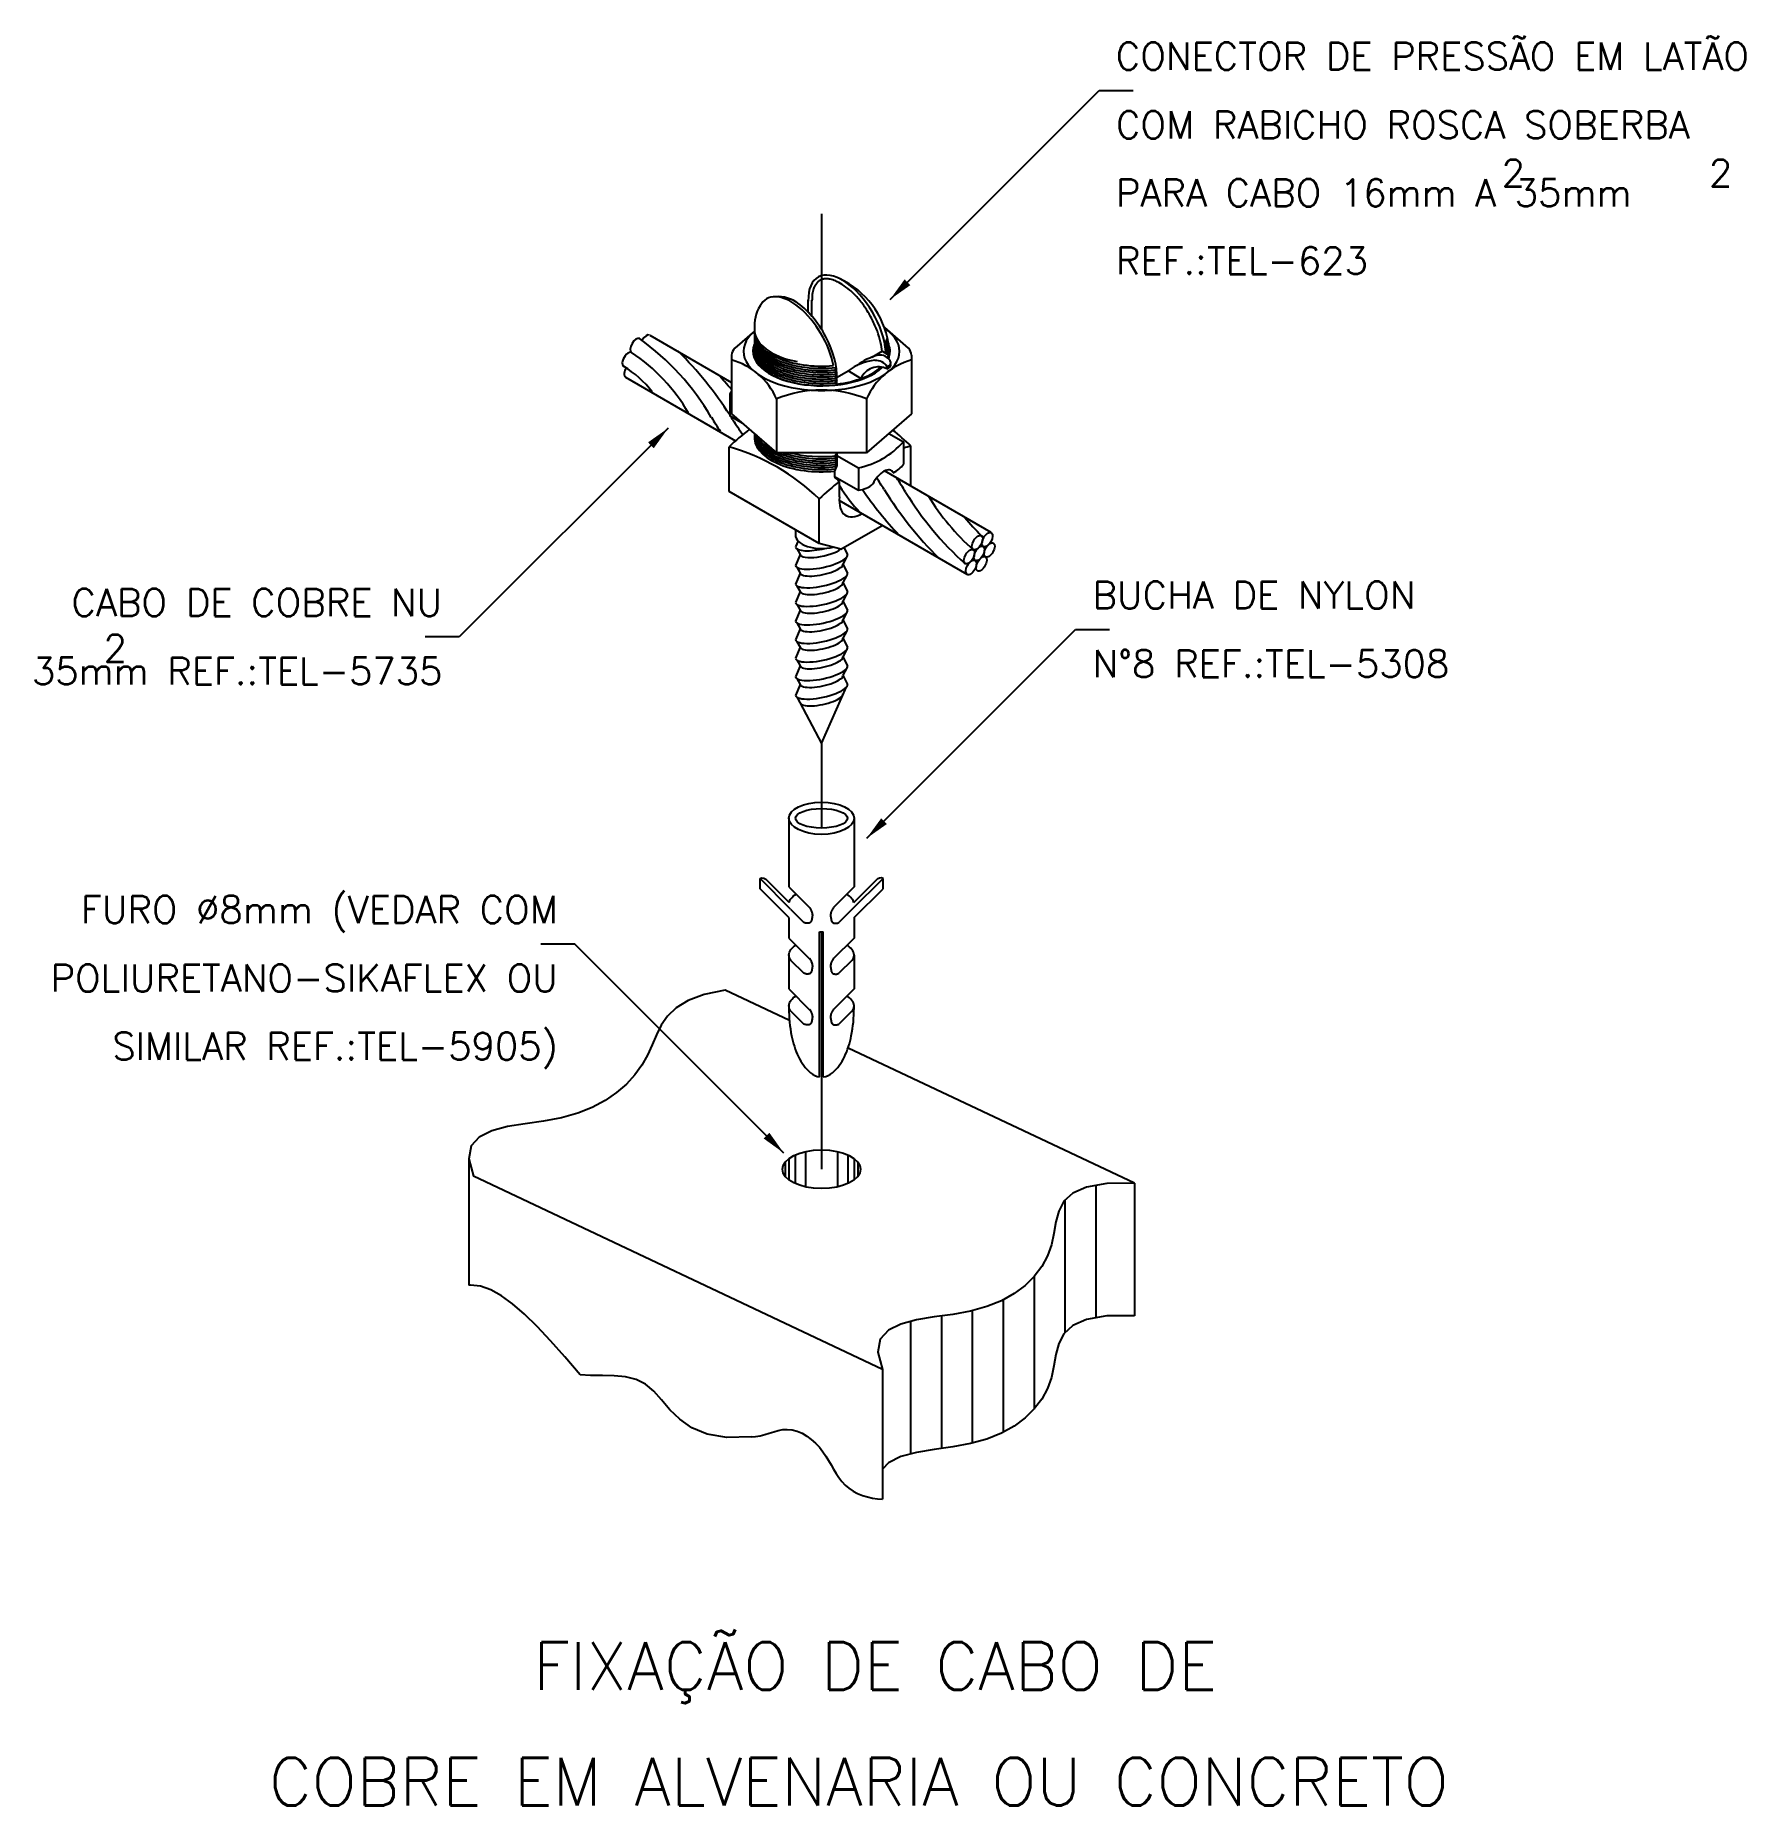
# Model space of a CAD drawing. Header units: millimetres. Extents: x -6253.9 to -6241.4, y -4625.2 to -4612.2.
import ezdxf
from ezdxf.enums import TextEntityAlignment as Align

# ---------------------------------------------------------------- set-up
doc = ezdxf.new("R2010")
doc.units = ezdxf.units.MM
doc.header["$LTSCALE"] = 10
doc.linetypes.add('DASHDOT2', pattern=[0.5, 0.25, -0.125, 0, -0.125])
doc.layers.add('Termotécnica', color=7, linetype='Continuous')
doc.styles.add('r140', font='romans.shx')
doc.styles.add('r80', font='romans.shx')

msp = doc.modelspace()

# ---------------------------------------------------------------- linework, layer by layer
at = {"layer": 'Termotécnica', "color": 2}
for p, q in [((-6247.664, -4614.131), (-6246.128, -4612.596)), ((-6246.128, -4612.596), (-6245.878, -4612.596)), ((-6248.265, -4614.228), (-6248.265, -4614.137)), ((-6248.238, -4614.258), (-6248.238, -4614.137)), ((-6249.431, -4614.394), (-6248.829, -4614.742)), ((-6247.696, -4614.527), (-6247.696, -4614.512)), ((-6247.676, -4614.453), (-6247.676, -4614.539)), ((-6248.06, -4614.631), (-6248.068, -4614.648)), ((-6248.068, -4614.648), (-6248.056, -4614.662)), ((-6248.056, -4614.662), (-6248.067, -4614.679)), ((-6248.067, -4614.679), (-6248.055, -4614.694)), ((-6249.608, -4614.701), (-6248.799, -4615.169)), ((-6248.055, -4614.694), (-6248.067, -4614.711)), ((-6248.067, -4614.711), (-6248.055, -4614.725)), ((-6248.055, -4614.725), (-6248.067, -4614.743)), ((-6248.067, -4614.743), (-6248.055, -4614.757)), ((-6248.055, -4614.757), (-6248.055, -4614.719)), ((-6249.294, -4615.076), (-6250.83, -4616.611)), ((-6248.847, -4615.541), (-6248.847, -4615.214)), ((-6248.056, -4615.264), (-6248.068, -4615.281)), ((-6248.068, -4615.281), (-6248.055, -4615.296)), ((-6248.055, -4615.296), (-6248.068, -4615.313)), ((-6248.068, -4615.313), (-6248.055, -4615.327)), ((-6248.055, -4615.327), (-6248.067, -4615.345)), ((-6248.062, -4615.257), (-6248.056, -4615.264)), ((-6248.055, -4615.257), (-6248.055, -4615.352)), ((-6247.511, -4615.503), (-6247.511, -4615.207)), ((-6248.055, -4615.352), (-6248.072, -4615.393)), ((-6248.072, -4615.393), (-6248.072, -4615.435)), ((-6248.067, -4615.345), (-6248.058, -4615.359)), ((-6248.058, -4615.359), (-6248.067, -4615.376)), ((-6248.067, -4615.376), (-6248.066, -4615.379)), ((-6246.92, -4615.844), (-6247.706, -4615.391)), ((-6248.185, -4615.924), (-6248.847, -4615.541)), ((-6248.185, -4615.924), (-6248.185, -4615.596)), ((-6248.036, -4615.582), (-6248.036, -4615.469)), ((-6247.098, -4616.152), (-6248.038, -4615.608)), ((-6248.359, -4615.823), (-6248.359, -4615.864)), ((-6248.027, -4615.966), (-6247.723, -4615.791)), ((-6248.34, -4615.905), (-6248.359, -4615.949)), ((-6248.35, -4615.962), (-6248.324, -4616.005)), ((-6248.027, -4615.966), (-6248.185, -4615.924)), ((-6248.004, -4615.953), (-6247.977, -4616.005)), ((-6248.324, -4616.005), (-6248.359, -4616.086)), ((-6248.35, -4616.098), (-6248.324, -4616.141)), ((-6247.984, -4616.024), (-6248.011, -4616.075)), ((-6248.011, -4616.075), (-6247.977, -4616.141)), ((-6248.324, -4616.141), (-6248.359, -4616.222)), ((-6248.35, -4616.235), (-6248.324, -4616.278)), ((-6247.984, -4616.161), (-6248.011, -4616.211)), ((-6248.011, -4616.211), (-6247.977, -4616.277)), ((-6248.324, -4616.278), (-6248.359, -4616.358)), ((-6248.35, -4616.371), (-6248.324, -4616.414)), ((-6247.984, -4616.297), (-6248.011, -4616.347)), ((-6248.011, -4616.347), (-6247.977, -4616.413)), ((-6248.324, -4616.414), (-6248.359, -4616.495)), ((-6247.984, -4616.433), (-6248.011, -4616.484)), ((-6248.011, -4616.484), (-6247.977, -4616.55)), ((-6250.83, -4616.611), (-6251.08, -4616.611)), ((-6248.324, -4616.55), (-6248.359, -4616.631)), ((-6248.35, -4616.507), (-6248.324, -4616.55)), ((-6247.984, -4616.57), (-6248.011, -4616.62)), ((-6248.011, -4616.62), (-6247.977, -4616.686)), ((-6247.836, -4618.09), (-6246.301, -4616.555)), ((-6246.301, -4616.555), (-6246.051, -4616.555)), ((-6248.324, -4616.686), (-6248.359, -4616.767)), ((-6248.35, -4616.644), (-6248.324, -4616.686)), ((-6247.984, -4616.706), (-6248.011, -4616.756)), ((-6248.011, -4616.756), (-6247.977, -4616.822)), ((-6248.324, -4616.823), (-6248.359, -4616.903)), ((-6248.35, -4616.78), (-6248.324, -4616.823)), ((-6247.984, -4616.842), (-6248.011, -4616.892)), ((-6248.011, -4616.892), (-6247.977, -4616.959)), ((-6248.324, -4616.959), (-6248.359, -4617.04)), ((-6248.35, -4616.916), (-6248.324, -4616.959)), ((-6248.169, -4617.394), (-6247.984, -4616.978)), ((-6248.35, -4617.052), (-6248.169, -4617.394)), ((-6248.407, -4617.943), (-6248.407, -4618.448)), ((-6247.929, -4617.943), (-6247.929, -4618.448)), ((-6248.395, -4618.611), (-6248.62, -4618.386)), ((-6248.62, -4618.461), (-6248.62, -4618.386)), ((-6248.406, -4618.562), (-6248.577, -4618.391)), ((-6248.407, -4618.448), (-6248.257, -4618.598)), ((-6247.929, -4618.448), (-6248.079, -4618.598)), ((-6247.942, -4618.611), (-6247.716, -4618.386)), ((-6247.93, -4618.562), (-6247.759, -4618.391)), ((-6247.716, -4618.461), (-6247.716, -4618.386)), ((-6248.407, -4618.673), (-6248.62, -4618.461)), ((-6247.929, -4618.673), (-6247.716, -4618.461)), ((-6248.407, -4618.673), (-6248.407, -4618.824)), ((-6248.395, -4618.611), (-6248.297, -4618.709)), ((-6247.942, -4618.611), (-6248.04, -4618.709)), ((-6247.929, -4618.673), (-6247.929, -4618.824)), ((-6248.407, -4618.824), (-6248.253, -4618.979)), ((-6248.182, -4618.778), (-6248.155, -4618.778)), ((-6248.182, -4619.843), (-6248.182, -4618.778)), ((-6248.155, -4619.843), (-6248.155, -4618.778)), ((-6247.929, -4618.824), (-6248.084, -4618.979)), ((-6249.981, -4618.867), (-6250.231, -4618.867)), ((-6248.445, -4620.403), (-6249.981, -4618.867)), ((-6248.407, -4618.948), (-6248.407, -4619.197)), ((-6247.929, -4618.948), (-6247.929, -4619.197)), ((-6248.395, -4618.985), (-6248.297, -4619.082)), ((-6247.942, -4618.985), (-6248.04, -4619.082)), ((-6248.404, -4619.428), (-6248.876, -4619.205)), ((-6248.407, -4619.197), (-6248.253, -4619.352)), ((-6247.929, -4619.197), (-6248.084, -4619.352)), ((-6248.395, -4619.358), (-6248.297, -4619.456)), ((-6247.942, -4619.358), (-6248.04, -4619.456)), ((-6245.868, -4620.625), (-6247.973, -4619.631)), ((-6250.761, -4620.445), (-6250.761, -4621.374)), ((-6247.719, -4621.993), (-6250.727, -4620.573)), ((-6245.868, -4620.625), (-6245.868, -4621.598)), ((-6247.719, -4621.993), (-6247.719, -4622.945))]:
    msp.add_line(p, q, dxfattribs=at)
at = {"layer": 'Termotécnica', "color": 1, "linetype": 'DASHDOT2'}
for p, q in [((-6248.168, -4613.503), (-6248.168, -4614.348)), ((-6248.168, -4617.392), (-6248.168, -4618.01)), ((-6248.168, -4618.778), (-6248.168, -4620.522))]:
    msp.add_line(p, q, dxfattribs=at)
at = {"layer": 'Termotécnica', "color": 1}
for p, q in [((-6248.661, -4614.364), (-6248.806, -4614.49)), ((-6247.706, -4614.337), (-6247.53, -4614.49)), ((-6248.829, -4614.54), (-6248.829, -4614.971)), ((-6247.796, -4614.554), (-6247.723, -4614.512)), ((-6247.675, -4614.54), (-6247.723, -4614.512)), ((-6247.507, -4614.54), (-6247.507, -4614.971)), ((-6248.053, -4614.702), (-6247.973, -4614.656)), ((-6247.878, -4614.711), (-6247.973, -4614.656)), ((-6247.686, -4614.625), (-6247.686, -4614.641)), ((-6248.843, -4614.823), (-6248.829, -4614.831)), ((-6248.843, -4614.823), (-6248.843, -4614.987)), ((-6248.498, -4614.862), (-6248.498, -4615.257)), ((-6247.838, -4614.862), (-6247.838, -4615.257)), ((-6248.746, -4615.043), (-6248.843, -4614.987)), ((-6248.829, -4614.971), (-6248.498, -4615.257)), ((-6247.507, -4614.971), (-6247.838, -4615.257)), ((-6247.674, -4615.115), (-6247.566, -4615.178)), ((-6247.566, -4615.178), (-6247.566, -4615.342)), ((-6247.838, -4615.257), (-6248.498, -4615.257)), ((-6248.055, -4615.278), (-6247.897, -4615.369)), ((-6248.072, -4615.432), (-6247.897, -4615.533)), ((-6247.897, -4615.369), (-6247.897, -4615.533)), ((-6248.286, -4620.393), (-6248.286, -4620.651)), ((-6248.05, -4620.393), (-6248.05, -4620.651)), ((-6248.436, -4620.471), (-6248.436, -4620.573)), ((-6248.408, -4620.444), (-6248.408, -4620.6)), ((-6248.362, -4620.417), (-6248.362, -4620.627)), ((-6247.975, -4620.417), (-6247.975, -4620.627)), ((-6247.929, -4620.444), (-6247.929, -4620.6)), ((-6247.901, -4620.471), (-6247.901, -4620.573)), ((-6246.153, -4620.641), (-6246.153, -4621.614)), ((-6246.379, -4620.751), (-6246.379, -4621.724)), ((-6246.606, -4621.312), (-6246.606, -4622.285)), ((-6247.06, -4621.56), (-6247.06, -4622.533)), ((-6246.833, -4621.48), (-6246.833, -4622.453)), ((-6247.513, -4621.641), (-6247.513, -4622.614)), ((-6247.287, -4621.6), (-6247.287, -4622.573))]:
    msp.add_line(p, q, dxfattribs=at)
at = {"layer": 'Termotécnica', "color": 2}
for points in [[(-6248.62, -4618.386), (-6248.609, -4618.381), (-6248.593, -4618.383), (-6248.577, -4618.391)], [(-6247.716, -4618.386), (-6247.727, -4618.381), (-6247.743, -4618.383), (-6247.759, -4618.391)], [(-6248.257, -4618.598), (-6248.254, -4618.603), (-6248.251, -4618.607), (-6248.249, -4618.611), (-6248.247, -4618.615), (-6248.245, -4618.618), (-6248.244, -4618.621), (-6248.243, -4618.624), (-6248.241, -4618.626), (-6248.241, -4618.628), (-6248.24, -4618.63), (-6248.239, -4618.632), (-6248.238, -4618.634), (-6248.238, -4618.636), (-6248.237, -4618.638), (-6248.237, -4618.639), (-6248.237, -4618.641), (-6248.236, -4618.643), (-6248.236, -4618.645), (-6248.236, -4618.647), (-6248.236, -4618.649), (-6248.235, -4618.651), (-6248.235, -4618.653), (-6248.235, -4618.656), (-6248.235, -4618.658), (-6248.235, -4618.66), (-6248.236, -4618.662), (-6248.236, -4618.665), (-6248.236, -4618.667), (-6248.236, -4618.669), (-6248.237, -4618.672), (-6248.237, -4618.674), (-6248.237, -4618.676), (-6248.238, -4618.678), (-6248.238, -4618.68), (-6248.238, -4618.682), (-6248.239, -4618.685), (-6248.239, -4618.687), (-6248.24, -4618.688), (-6248.24, -4618.69), (-6248.241, -4618.692), (-6248.241, -4618.694), (-6248.242, -4618.696), (-6248.243, -4618.698), (-6248.243, -4618.699), (-6248.244, -4618.701), (-6248.245, -4618.702), (-6248.246, -4618.704), (-6248.247, -4618.705), (-6248.248, -4618.706), (-6248.249, -4618.707), (-6248.25, -4618.708), (-6248.251, -4618.709), (-6248.252, -4618.71), (-6248.253, -4618.711), (-6248.254, -4618.711), (-6248.255, -4618.712), (-6248.257, -4618.712), (-6248.258, -4618.713), (-6248.259, -4618.713), (-6248.261, -4618.713), (-6248.262, -4618.714), (-6248.264, -4618.714), (-6248.266, -4618.714), (-6248.268, -4618.714), (-6248.27, -4618.714), (-6248.272, -4618.715), (-6248.275, -4618.714), (-6248.279, -4618.714), (-6248.282, -4618.714), (-6248.287, -4618.713), (-6248.291, -4618.711), (-6248.297, -4618.709)], [(-6248.079, -4618.598), (-6248.083, -4618.603), (-6248.085, -4618.607), (-6248.088, -4618.611), (-6248.09, -4618.615), (-6248.091, -4618.618), (-6248.093, -4618.621), (-6248.094, -4618.624), (-6248.095, -4618.626), (-6248.096, -4618.628), (-6248.097, -4618.63), (-6248.097, -4618.632), (-6248.098, -4618.634), (-6248.099, -4618.636), (-6248.099, -4618.638), (-6248.099, -4618.639), (-6248.1, -4618.641), (-6248.1, -4618.643), (-6248.1, -4618.645), (-6248.101, -4618.647), (-6248.101, -4618.649), (-6248.101, -4618.651), (-6248.101, -4618.653), (-6248.101, -4618.656), (-6248.101, -4618.658), (-6248.101, -4618.66), (-6248.101, -4618.662), (-6248.101, -4618.665), (-6248.1, -4618.667), (-6248.1, -4618.669), (-6248.1, -4618.672), (-6248.099, -4618.674), (-6248.099, -4618.676), (-6248.099, -4618.678), (-6248.098, -4618.68), (-6248.098, -4618.682), (-6248.098, -4618.685), (-6248.097, -4618.687), (-6248.097, -4618.688), (-6248.096, -4618.69), (-6248.096, -4618.692), (-6248.095, -4618.694), (-6248.095, -4618.696), (-6248.094, -4618.698), (-6248.093, -4618.699), (-6248.092, -4618.701), (-6248.092, -4618.702), (-6248.091, -4618.704), (-6248.09, -4618.705), (-6248.089, -4618.706), (-6248.088, -4618.707), (-6248.087, -4618.708), (-6248.086, -4618.709), (-6248.084, -4618.71), (-6248.083, -4618.711), (-6248.082, -4618.711), (-6248.081, -4618.712), (-6248.08, -4618.712), (-6248.079, -4618.713), (-6248.077, -4618.713), (-6248.076, -4618.713), (-6248.074, -4618.714), (-6248.073, -4618.714), (-6248.071, -4618.714), (-6248.069, -4618.714), (-6248.067, -4618.714), (-6248.064, -4618.715), (-6248.061, -4618.714), (-6248.058, -4618.714), (-6248.054, -4618.714), (-6248.05, -4618.713), (-6248.045, -4618.711), (-6248.04, -4618.709)], [(-6248.257, -4618.972), (-6248.254, -4618.977), (-6248.251, -4618.981), (-6248.249, -4618.985), (-6248.247, -4618.988), (-6248.245, -4618.992), (-6248.244, -4618.994), (-6248.243, -4618.997), (-6248.241, -4618.999), (-6248.241, -4619.002), (-6248.24, -4619.004), (-6248.239, -4619.006), (-6248.238, -4619.008), (-6248.238, -4619.009), (-6248.237, -4619.011), (-6248.237, -4619.013), (-6248.237, -4619.015), (-6248.236, -4619.017), (-6248.236, -4619.019), (-6248.236, -4619.021), (-6248.236, -4619.023), (-6248.235, -4619.025), (-6248.235, -4619.027), (-6248.235, -4619.029), (-6248.235, -4619.031), (-6248.235, -4619.034), (-6248.236, -4619.036), (-6248.236, -4619.038), (-6248.236, -4619.041), (-6248.236, -4619.043), (-6248.237, -4619.045), (-6248.237, -4619.047), (-6248.237, -4619.05), (-6248.238, -4619.052), (-6248.238, -4619.054), (-6248.238, -4619.056), (-6248.239, -4619.058), (-6248.239, -4619.06), (-6248.24, -4619.062), (-6248.24, -4619.064), (-6248.241, -4619.066), (-6248.241, -4619.068), (-6248.242, -4619.069), (-6248.243, -4619.071), (-6248.243, -4619.073), (-6248.244, -4619.074), (-6248.245, -4619.076), (-6248.246, -4619.077), (-6248.247, -4619.079), (-6248.248, -4619.08), (-6248.249, -4619.081), (-6248.25, -4619.082), (-6248.251, -4619.083), (-6248.252, -4619.083), (-6248.253, -4619.084), (-6248.254, -4619.085), (-6248.255, -4619.085), (-6248.257, -4619.086), (-6248.258, -4619.086), (-6248.259, -4619.086), (-6248.261, -4619.087), (-6248.262, -4619.087), (-6248.264, -4619.087), (-6248.266, -4619.088), (-6248.268, -4619.088), (-6248.27, -4619.088), (-6248.272, -4619.088), (-6248.275, -4619.088), (-6248.279, -4619.088), (-6248.282, -4619.087), (-6248.287, -4619.086), (-6248.291, -4619.084), (-6248.297, -4619.082)], [(-6248.079, -4618.972), (-6248.083, -4618.977), (-6248.085, -4618.981), (-6248.088, -4618.985), (-6248.09, -4618.988), (-6248.091, -4618.992), (-6248.093, -4618.994), (-6248.094, -4618.997), (-6248.095, -4618.999), (-6248.096, -4619.002), (-6248.097, -4619.004), (-6248.097, -4619.006), (-6248.098, -4619.008), (-6248.099, -4619.009), (-6248.099, -4619.011), (-6248.099, -4619.013), (-6248.1, -4619.015), (-6248.1, -4619.017), (-6248.1, -4619.019), (-6248.101, -4619.021), (-6248.101, -4619.023), (-6248.101, -4619.025), (-6248.101, -4619.027), (-6248.101, -4619.029), (-6248.101, -4619.031), (-6248.101, -4619.034), (-6248.101, -4619.036), (-6248.101, -4619.038), (-6248.1, -4619.041), (-6248.1, -4619.043), (-6248.1, -4619.045), (-6248.099, -4619.047), (-6248.099, -4619.05), (-6248.099, -4619.052), (-6248.098, -4619.054), (-6248.098, -4619.056), (-6248.098, -4619.058), (-6248.097, -4619.06), (-6248.097, -4619.062), (-6248.096, -4619.064), (-6248.096, -4619.066), (-6248.095, -4619.068), (-6248.095, -4619.069), (-6248.094, -4619.071), (-6248.093, -4619.073), (-6248.092, -4619.074), (-6248.092, -4619.076), (-6248.091, -4619.077), (-6248.09, -4619.079), (-6248.089, -4619.08), (-6248.088, -4619.081), (-6248.087, -4619.082), (-6248.086, -4619.083), (-6248.084, -4619.083), (-6248.083, -4619.084), (-6248.082, -4619.085), (-6248.081, -4619.085), (-6248.08, -4619.086), (-6248.079, -4619.086), (-6248.077, -4619.086), (-6248.076, -4619.087), (-6248.074, -4619.087), (-6248.073, -4619.087), (-6248.071, -4619.088), (-6248.069, -4619.088), (-6248.067, -4619.088), (-6248.064, -4619.088), (-6248.061, -4619.088), (-6248.058, -4619.088), (-6248.054, -4619.087), (-6248.05, -4619.086), (-6248.045, -4619.084), (-6248.04, -4619.082)], [(-6248.876, -4619.205), (-6249.031, -4619.238), (-6249.149, -4619.282), (-6249.237, -4619.336), (-6249.3, -4619.397), (-6249.346, -4619.464), (-6249.382, -4619.535), (-6249.413, -4619.608), (-6249.447, -4619.683), (-6249.489, -4619.756), (-6249.54, -4619.828), (-6249.602, -4619.896), (-6249.675, -4619.959), (-6249.758, -4620.017), (-6249.853, -4620.068), (-6249.96, -4620.111), (-6250.08, -4620.144), (-6250.212, -4620.168), (-6250.347, -4620.187), (-6250.477, -4620.209), (-6250.592, -4620.239), (-6250.684, -4620.285), (-6250.743, -4620.351), (-6250.761, -4620.445), (-6250.727, -4620.573)], [(-6248.257, -4619.345), (-6248.254, -4619.35), (-6248.251, -4619.354), (-6248.249, -4619.358), (-6248.247, -4619.362), (-6248.245, -4619.365), (-6248.244, -4619.368), (-6248.243, -4619.371), (-6248.241, -4619.373), (-6248.241, -4619.375), (-6248.24, -4619.377), (-6248.239, -4619.379), (-6248.238, -4619.381), (-6248.238, -4619.383), (-6248.237, -4619.385), (-6248.237, -4619.386), (-6248.237, -4619.388), (-6248.236, -4619.39), (-6248.236, -4619.392), (-6248.236, -4619.394), (-6248.236, -4619.396), (-6248.235, -4619.398), (-6248.235, -4619.4), (-6248.235, -4619.403), (-6248.235, -4619.405), (-6248.235, -4619.407), (-6248.236, -4619.409), (-6248.236, -4619.412), (-6248.236, -4619.414), (-6248.236, -4619.416), (-6248.237, -4619.419), (-6248.237, -4619.421), (-6248.237, -4619.423), (-6248.238, -4619.425), (-6248.238, -4619.427), (-6248.238, -4619.429), (-6248.239, -4619.431), (-6248.239, -4619.433), (-6248.24, -4619.435), (-6248.24, -4619.437), (-6248.241, -4619.439), (-6248.241, -4619.441), (-6248.242, -4619.443), (-6248.243, -4619.445), (-6248.243, -4619.446), (-6248.244, -4619.448), (-6248.245, -4619.449), (-6248.246, -4619.451), (-6248.247, -4619.452), (-6248.248, -4619.453), (-6248.249, -4619.454), (-6248.25, -4619.455), (-6248.251, -4619.456), (-6248.252, -4619.457), (-6248.253, -4619.458), (-6248.254, -4619.458), (-6248.255, -4619.459), (-6248.257, -4619.459), (-6248.258, -4619.46), (-6248.259, -4619.46), (-6248.261, -4619.46), (-6248.262, -4619.461), (-6248.264, -4619.461), (-6248.266, -4619.461), (-6248.268, -4619.461), (-6248.27, -4619.461), (-6248.272, -4619.461), (-6248.275, -4619.461), (-6248.279, -4619.461), (-6248.282, -4619.46), (-6248.287, -4619.459), (-6248.291, -4619.458), (-6248.297, -4619.456)], [(-6248.079, -4619.345), (-6248.083, -4619.35), (-6248.085, -4619.354), (-6248.088, -4619.358), (-6248.09, -4619.362), (-6248.091, -4619.365), (-6248.093, -4619.368), (-6248.094, -4619.371), (-6248.095, -4619.373), (-6248.096, -4619.375), (-6248.097, -4619.377), (-6248.097, -4619.379), (-6248.098, -4619.381), (-6248.099, -4619.383), (-6248.099, -4619.385), (-6248.099, -4619.386), (-6248.1, -4619.388), (-6248.1, -4619.39), (-6248.1, -4619.392), (-6248.101, -4619.394), (-6248.101, -4619.396), (-6248.101, -4619.398), (-6248.101, -4619.4), (-6248.101, -4619.403), (-6248.101, -4619.405), (-6248.101, -4619.407), (-6248.101, -4619.409), (-6248.101, -4619.412), (-6248.1, -4619.414), (-6248.1, -4619.416), (-6248.1, -4619.419), (-6248.099, -4619.421), (-6248.099, -4619.423), (-6248.099, -4619.425), (-6248.098, -4619.427), (-6248.098, -4619.429), (-6248.098, -4619.431), (-6248.097, -4619.433), (-6248.097, -4619.435), (-6248.096, -4619.437), (-6248.096, -4619.439), (-6248.095, -4619.441), (-6248.095, -4619.443), (-6248.094, -4619.445), (-6248.093, -4619.446), (-6248.092, -4619.448), (-6248.092, -4619.449), (-6248.091, -4619.451), (-6248.09, -4619.452), (-6248.089, -4619.453), (-6248.088, -4619.454), (-6248.087, -4619.455), (-6248.086, -4619.456), (-6248.084, -4619.457), (-6248.083, -4619.458), (-6248.082, -4619.458), (-6248.081, -4619.459), (-6248.08, -4619.459), (-6248.079, -4619.46), (-6248.077, -4619.46), (-6248.076, -4619.46), (-6248.074, -4619.461), (-6248.073, -4619.461), (-6248.071, -4619.461), (-6248.069, -4619.461), (-6248.067, -4619.461), (-6248.064, -4619.461), (-6248.061, -4619.461), (-6248.058, -4619.461), (-6248.054, -4619.46), (-6248.05, -4619.459), (-6248.045, -4619.458), (-6248.04, -4619.456)], [(-6245.868, -4620.625), (-6246.072, -4620.627), (-6246.22, -4620.653), (-6246.321, -4620.697), (-6246.386, -4620.757), (-6246.424, -4620.829), (-6246.446, -4620.909), (-6246.461, -4620.993), (-6246.478, -4621.078), (-6246.507, -4621.159), (-6246.549, -4621.237), (-6246.604, -4621.31), (-6246.672, -4621.376), (-6246.752, -4621.436), (-6246.846, -4621.488), (-6246.953, -4621.531), (-6247.073, -4621.564), (-6247.204, -4621.588), (-6247.339, -4621.607), (-6247.469, -4621.629), (-6247.584, -4621.659), (-6247.676, -4621.705), (-6247.736, -4621.771), (-6247.753, -4621.865), (-6247.719, -4621.993)], [(-6245.868, -4621.598), (-6246.072, -4621.6), (-6246.22, -4621.626), (-6246.321, -4621.67), (-6246.386, -4621.73), (-6246.424, -4621.802), (-6246.446, -4621.882), (-6246.461, -4621.966), (-6246.478, -4622.051), (-6246.507, -4622.132), (-6246.549, -4622.21), (-6246.604, -4622.283), (-6246.672, -4622.349), (-6246.752, -4622.409), (-6246.846, -4622.461), (-6246.953, -4622.504), (-6247.073, -4622.537), (-6247.204, -4622.561), (-6247.339, -4622.58), (-6247.469, -4622.602), (-6247.584, -4622.632), (-6247.676, -4622.678), (-6247.719, -4622.725)], [(-6248.686, -4622.489), (-6248.865, -4622.493), (-6249.008, -4622.468), (-6249.121, -4622.421), (-6249.21, -4622.359), (-6249.282, -4622.289), (-6249.343, -4622.217), (-6249.401, -4622.152), (-6249.462, -4622.1), (-6249.531, -4622.066), (-6249.608, -4622.048), (-6249.691, -4622.04), (-6249.777, -4622.038), (-6249.865, -4622.037), (-6249.942, -4622.032)]]:
    msp.add_lwpolyline(points, dxfattribs=at)
for points in [[(-6248.406, -4618.562, -0.122515), (-6248.393, -4618.534, -0.074458), (-6248.355, -4618.5, -0.064948)], [(-6247.93, -4618.562, 0.122515), (-6247.944, -4618.534, 0.074458), (-6247.982, -4618.5, 0.064948)], [(-6248.407, -4618.948, -0.174705), (-6248.393, -4618.908, -0.074458), (-6248.355, -4618.874, -0.064948)], [(-6248.393, -4618.989, -0.174705), (-6248.407, -4618.948, -0.174705)], [(-6247.929, -4618.948, 0.174705), (-6247.944, -4618.908, 0.074458), (-6247.982, -4618.874, 0.064948)], [(-6247.944, -4618.989, 0.174705), (-6247.929, -4618.948, 0.174705)], [(-6248.395, -4618.985, -0.021127), (-6248.398, -4618.982, -0.170198)], [(-6247.942, -4618.985, 0.021127), (-6247.938, -4618.982, 0.170198)], [(-6248.407, -4619.315, 0.005298), (-6248.408, -4619.337, 0.048405), (-6248.388, -4619.542, 0.062165), (-6248.338, -4619.695, 0.102796), (-6248.248, -4619.813, 0.153617), (-6248.182, -4619.843, 0.181773)], [(-6248.407, -4619.322, -0.174705), (-6248.393, -4619.281, -0.074458), (-6248.355, -4619.247, -0.064948)], [(-6248.398, -4619.355, -0.138405), (-6248.407, -4619.322, -0.174705)], [(-6248.395, -4619.358, -0.021127), (-6248.398, -4619.355, -0.170198)], [(-6248.155, -4619.843, 0.153617), (-6248.088, -4619.813, 0.102796), (-6247.999, -4619.695, 0.062165), (-6247.949, -4619.542, 0.048405), (-6247.929, -4619.337, 0.005298), (-6247.929, -4619.315, 0.062165)], [(-6247.929, -4619.322, 0.174705), (-6247.944, -4619.281, 0.074458), (-6247.982, -4619.247, 0.064948)], [(-6247.944, -4619.362, 0.174705), (-6247.929, -4619.322, 0.174705)], [(-6247.942, -4619.358, 0.021127), (-6247.938, -4619.355, 0.170198)]]:
    msp.add_lwpolyline(points, format="xyb", dxfattribs=at)
at = {"layer": 'Termotécnica', "color": 2, "linetype": 'Continuous'}
msp.add_lwpolyline([(-6249.942, -4622.032), (-6250.055, -4621.901), (-6250.16, -4621.783), (-6250.258, -4621.678), (-6250.351, -4621.587), (-6250.438, -4621.511), (-6250.52, -4621.451), (-6250.599, -4621.408), (-6250.675, -4621.382), (-6250.748, -4621.373), (-6250.761, -4621.374)], dxfattribs=at)
at = {"layer": 'Termotécnica', "color": 2}
for centre, radius, start, end in [((-6248.3, -4614.551), 0.631, 8.8681, 65.0616), ((-6248.489, -4614.354), 0.244, 57.3192, 99.4448), ((-6248.398, -4614.321), 0.263, 147.1663, 186.1326), ((-6247.727, -4616.377), 1.615, 126.984, 133.9344), ((-6249.097, -4616.496), 1.465, 74.0194, 74.2004), ((-6248.599, -4616.327), 1.561, 45.8241, 52.3433), ((-6249.273, -4616.716), 1.561, 45.8241, 74.1759), ((-6247.064, -4616.759), 1.615, 106.0656, 108.0801), ((-6249.124, -4616.589), 1.561, 45.8241, 47.6369), ((-6247.064, -4616.759), 1.615, 126.984, 133.9344)]:
    msp.add_arc(centre, radius, start, end, dxfattribs=at)
at = {"layer": 'Termotécnica', "color": 1}
for centre, radius, start, end in [((-6250.583, -4615.929), 1.855, 30.1448, 54.4824), ((-6250.328, -4615.659), 1.371, 30.3106, 56.1187), ((-6251.15, -4616.46), 2.741, 32.6816, 45.2841), ((-6248.763, -4614.54), 0.0661, 130.8846, 180), ((-6247.639, -4614.975), 0.449, 104.4419, 127.0172), ((-6247.74, -4614.629), 0.0895, 31.1338, 97.0701), ((-6247.573, -4614.54), 0.0661, 0, 49.1165), ((-6250.006, -4615.261), 0.745, 37.1737, 59.0164), ((-6250.925, -4616.551), 2.735, 39.9922, 43.1066), ((-6248.966, -4615.068), 0.511, 23.8108, 74.501), ((-6247.737, -4614.965), 0.389, 95.6836, 127.3443), ((-6247.748, -4614.771), 0.144, 64.6175, 155.3418), ((-6247.369, -4615.069), 0.512, 105.5818, 156.1065), ((-6247.772, -4614.682), 0.103, 33.3884, 91.915), ((-6248.385, -4615.234), 0.615, 136.2174, 138.1051), ((-6248.168, -4615.679), 0.882, 67.9969, 112.0248), ((-6247.17, -4613.925), 2.101, 210.6527, 213.9827), ((-6251.15, -4616.46), 2.741, 31.7841, 32.4142), ((-6245.959, -4613.18), 3.399, 212.6902, 214.8925), ((-6248.024, -4614.767), 0.615, 281.8949, 318.1051), ((-6250.568, -4617.363), 3.399, 32.6958, 34.436), ((-6247.726, -4615.223), 0.2, 295.3313, 323.5925), ((-6249.357, -4616.618), 2.101, 30.6583, 33.9883), ((-6246.81, -4614.702), 1.464, 213.0911, 222.8646), ((-6247.915, -4615.345), 0.189, 275.5864, 311.3137), ((-6245.459, -4613.87), 2.924, 214.5278, 222.9297), ((-6245.378, -4614.083), 2.741, 211.7897, 225.2897), ((-6245.603, -4614.371), 2.274, 211.1262, 228.415), ((-6245.917, -4614.682), 1.717, 211.4044, 228.5956), ((-6245.672, -4614.552), 1.864, 219.2735, 224.8427)]:
    msp.add_arc(centre, radius, start, end, dxfattribs=at)
at = {"layer": 'Termotécnica', "color": 2}
for centre, major_axis, ratio, start_param, end_param in [((-6247.98, -4614.336), (-0.215, 0.368), 0.509483, 3.942773, 7.036742), ((-6248.357, -4614.495), (-0.215, 0.368), 0.509483, 4.100464, 6.597026), ((-6248.357, -4614.493), (-0.224, 0.384), 0.529306, 3.818947, 5.448871), ((-6249.534, -4614.47), (0.0297, 0.0514), 0.509483, 0, 3.139239), ((-6249.461, -4614.445), (0.0297, 0.0514), 0.509483, 0, 1.517429), ((-6248.168, -4614.386), (-0.493, 0), 0.509483, 6.213743, 8.073992), ((-6248.168, -4614.417), (-0.493, 0), 0.509483, 6.213743, 8.082697), ((-6248.168, -4614.354), (-0.493, 0), 0.509483, 0, 1.198297), ((-6249.593, -4614.572), (0.0297, 0.0514), 0.509483, 0, 3.141593), ((-6248.168, -4614.449), (-0.493, 0), 0.509483, 6.213743, 8.08479), ((-6248.168, -4614.481), (-0.493, 0), 0.509483, 6.213743, 8.049984), ((-6248.168, -4614.481), (-0.493, 0), 0.509483, 6.213743, 8.085385), ((-6248.168, -4614.513), (-0.493, 0), 0.509483, 6.211457, 8.068805), ((-6248.168, -4614.386), (-0.493, 0), 0.509483, 2.810761, 2.978933), ((-6248.168, -4614.417), (-0.493, 0), 0.509483, 2.82911, 3.033291), ((-6248.165, -4614.445), (-0.493, 0), 0.509483, 2.82911, 3.006963), ((-6248.168, -4614.481), (-0.493, 0), 0.509483, 2.929451, 3.064029), ((-6249.579, -4614.65), (0.0297, 0.0514), 0.509483, 1.500018, 3.141593), ((-6248.168, -4615.146), (-0.493, 0), 0.509483, 6.213743, 8.049984), ((-6248.168, -4615.146), (-0.493, 0), 0.509483, 6.213743, 8.049984), ((-6248.168, -4615.114), (-0.493, 0), 0.509483, 0.006648, 1.795385), ((-6248.168, -4615.083), (-0.493, 0), 0.509483, 0.152969, 1.802319), ((-6248.168, -4615.067), (-0.493, 0), 0.509483, 0.250467, 0.809816), ((-6248.168, -4615.051), (-0.493, 0), 0.509483, 0.962005, 1.801228), ((-6247.848, -4615.473), (-0.142, -0.246), 0.509483, 5.438574, 7.020401), ((-6248.168, -4615.864), (-0.191, 0), 0.511063, 6.248476, 8.318954)]:
    msp.add_ellipse(centre, major_axis=major_axis, ratio=ratio, start_param=start_param, end_param=end_param, dxfattribs=at)
at = {"layer": 'Termotécnica', "color": 1}
for centre, major_axis, ratio, start_param, end_param in [((-6248.168, -4614.513), (-0.574, 0), 0.500279, 5.736432, 10.058873), ((-6248.168, -4614.37), (-0.493, 0), 0.509483, 6.202235, 8.033197), ((-6248.168, -4614.402), (-0.493, 0), 0.509483, 6.213743, 8.059008), ((-6248.168, -4614.433), (-0.493, 0), 0.509483, 6.213743, 8.059873), ((-6248.168, -4614.37), (-0.493, 0), 0.509483, 2.793246, 2.954838), ((-6248.168, -4614.513), (-0.504, 0), 0.500279, 6.083469, 8.941202), ((-6248.168, -4614.465), (-0.493, 0), 0.509483, 6.213743, 8.060207), ((-6248.168, -4614.497), (-0.493, 0), 0.509483, 6.213743, 8.059381), ((-6248.168, -4614.402), (-0.493, 0), 0.509483, 2.821407, 3.005872), ((-6248.168, -4614.433), (-0.493, 0), 0.509483, 2.844033, 3.061758), ((-6248.165, -4614.461), (-0.493, 0), 0.509483, 2.862315, 3.01018), ((-6248.174, -4614.508), (0.504, 0), 0.500279, 6.067037, 6.155564), ((-6248.168, -4614.513), (-0.504, 0), 0.500279, 2.921502, 3.352456), ((-6248.174, -4614.508), (0.504, 0), 0.500279, 4.951659, 5.781043), ((-6247.73, -4614.596), (-0.071, 0.0001), 0.509483, 2.225509, 3.514547), ((-6247.73, -4614.613), (-0.071, 0.0001), 0.509483, 2.225509, 3.37668), ((-6248.168, -4615.13), (-0.493, 0), 0.509483, 6.213743, 8.059589), ((-6248.168, -4615.099), (-0.493, 0), 0.509483, 0.07383, 1.776285), ((-6248.168, -4615.067), (-0.493, 0), 0.509483, 0.863682, 1.7767), ((-6248.168, -4615.035), (-0.493, 0), 0.509483, 1.083811, 1.775937), ((-6247.722, -4615.503), (-0.067, -0.115), 0.509483, 2.820425, 4.869091), ((-6248.168, -4615.909), (0.191, 0.041), 0.285909, 3.141593, 4.779464), ((-6248.168, -4615.972), (-0.157, -0.033), 0.284394, 0, 2.607561), ((-6248.168, -4616.045), (-0.191, -0.041), 0.285909, 0, 3.141593), ((-6248.168, -4616.108), (-0.157, -0.033), 0.284394, 0, 3.141593), ((-6248.168, -4616.181), (-0.191, -0.041), 0.285909, 0, 3.141593), ((-6248.168, -4616.244), (-0.157, -0.033), 0.284394, 0, 3.141593), ((-6248.168, -4616.318), (-0.191, -0.041), 0.285909, 0, 3.141593), ((-6248.168, -4616.381), (-0.157, -0.033), 0.284394, 0, 3.141593), ((-6248.168, -4616.454), (-0.191, -0.041), 0.285909, 0, 3.141593), ((-6248.168, -4616.517), (-0.157, -0.033), 0.284394, 0, 3.141593), ((-6248.168, -4616.59), (-0.191, -0.041), 0.285909, 0, 3.141593), ((-6248.168, -4616.653), (-0.157, -0.033), 0.284394, 0, 3.141593), ((-6248.168, -4616.727), (-0.191, -0.041), 0.285909, 0, 3.141593), ((-6248.168, -4616.789), (-0.157, -0.033), 0.284394, 0, 3.141593), ((-6248.168, -4616.863), (-0.191, -0.041), 0.285909, 0, 3.141593), ((-6248.168, -4616.926), (-0.157, -0.033), 0.284394, 0, 3.141593), ((-6248.168, -4616.999), (-0.191, -0.041), 0.285909, 0, 3.141593), ((-6248.168, -4617.062), (-0.157, -0.033), 0.284394, 0, 3.141593)]:
    msp.add_ellipse(centre, major_axis=major_axis, ratio=ratio, start_param=start_param, end_param=end_param, dxfattribs=at)
at = {"layer": 'Termotécnica', "color": 2}
for centre, major_axis, ratio in [((-6246.95, -4615.896), (0.0297, 0.0514), 0.509483), ((-6247.082, -4616.021), (0.0297, 0.0514), 0.509483), ((-6247.023, -4615.918), (0.0297, 0.0514), 0.509483), ((-6247.009, -4615.997), (0.0297, 0.0514), 0.509483), ((-6246.934, -4615.972), (0.0297, 0.0514), 0.509483), ((-6247.068, -4616.1), (0.0297, 0.0514), 0.509483), ((-6246.993, -4616.074), (0.0297, 0.0514), 0.509483), ((-6248.168, -4617.943), (-0.239, 0), 0.495509), ((-6248.168, -4617.943), (-0.191, 0), 0.375364), ((-6248.168, -4620.522), (0.287, 0), 0.495509)]:
    msp.add_ellipse(centre, major_axis=major_axis, ratio=ratio, dxfattribs=at)
msp.add_open_spline([(-6247.723, -4614.512), (-6247.725, -4614.493), (-6247.732, -4614.444), (-6247.756, -4614.363), (-6247.794, -4614.278), (-6247.843, -4614.194), (-6247.9, -4614.12), (-6247.959, -4614.061), (-6248.014, -4614.02), (-6248.063, -4613.994), (-6248.103, -4613.982), (-6248.135, -4613.979), (-6248.16, -4613.982), (-6248.181, -4613.991), (-6248.2, -4614.005), (-6248.215, -4614.026), (-6248.228, -4614.054), (-6248.237, -4614.093), (-6248.238, -4614.125), (-6248.238, -4614.142)], degree=3, knots=[3.942773, 3.942773, 3.942773, 3.942773, 4.152047, 4.373331, 4.607258, 4.841184, 5.075111, 5.298225, 5.504103, 5.689757, 5.855803, 6.005181, 6.14422, 6.28326, 6.422299, 6.561339, 6.707536, 6.872139, 7.036742, 7.036742, 7.036742, 7.036742], dxfattribs=at)
at = {"layer": 'Termotécnica', "color": 2, "start_tangent": (1, 0), "end_tangent": (1, 0)}
msp.add_spline([(-6248.686, -4622.489), (-6248.42, -4622.433), (-6248.158, -4622.597), (-6247.995, -4622.842), (-6247.719, -4622.945)], degree=3, dxfattribs=at)
at = {"layer": 'Termotécnica', "color": 2}
for points in [[(-6247.515, -4614.026), (-6247.557, -4613.983), (-6247.664, -4614.131)], [(-6249.443, -4615.181), (-6249.401, -4615.224), (-6249.294, -4615.076)], [(-6247.687, -4617.985), (-6247.729, -4617.943), (-6247.836, -4618.09)], [(-6248.551, -4620.254), (-6248.593, -4620.296), (-6248.445, -4620.403)]]:
    msp.add_solid(points, dxfattribs=at)

# ---------------------------------------------------------------- texts
at = {"layer": 'Termotécnica', "color": 2, "style": 'r80'}
for s, p in [('CONECTOR DE PRESSÃO EM LATÃO', (-6246.005, -4612.343)), ('COM RABICHO ROSCA SOBERBA', (-6246.004, -4612.848)), ('PARA CABO 16mm A 35mm', (-6246.004, -4613.347)), ('REF.:TEL-623', (-6246.004, -4613.846)), ('BUCHA DE NYLON', (-6246.177, -4616.303)), ('N°8 REF.:TEL-5308', (-6246.177, -4616.807))]:
    msp.add_text(s, height=0.2, dxfattribs=at).set_placement(p, align=Align.MIDDLE_LEFT)
for p in [(-6243.17, -4613.302), (-6241.646, -4613.302)]:
    msp.add_text('2', height=0.2, dxfattribs=at).set_placement(p)
for s, p in [('CABO DE COBRE NU', (-6250.955, -4616.458)), ('2', (-6253.273, -4616.794)), ('35mm REF.:TEL-5735', (-6250.954, -4616.961)), ('FURO %%c8mm (VEDAR COM', (-6250.107, -4618.714)), ('POLIURETANO-SIKAFLEX OU', (-6250.106, -4619.217)), ('SIMILAR REF.:TEL-5905)', (-6250.106, -4619.717))]:
    msp.add_text(s, height=0.2, dxfattribs=at).set_placement(p, align=Align.RIGHT)
at = {"layer": 'Termotécnica', "color": 5, "style": 'r140'}
for s, p in [(' FIXAÇÃO DE CABO DE', (-6247.894, -4624.451)), ('COBRE EM ALVENARIA OU CONCRETO', (-6247.894, -4625.302))]:
    msp.add_text(s, height=0.35, dxfattribs=at).set_placement(p, align=Align.BOTTOM_CENTER)

doc.saveas('drawing.dxf')
